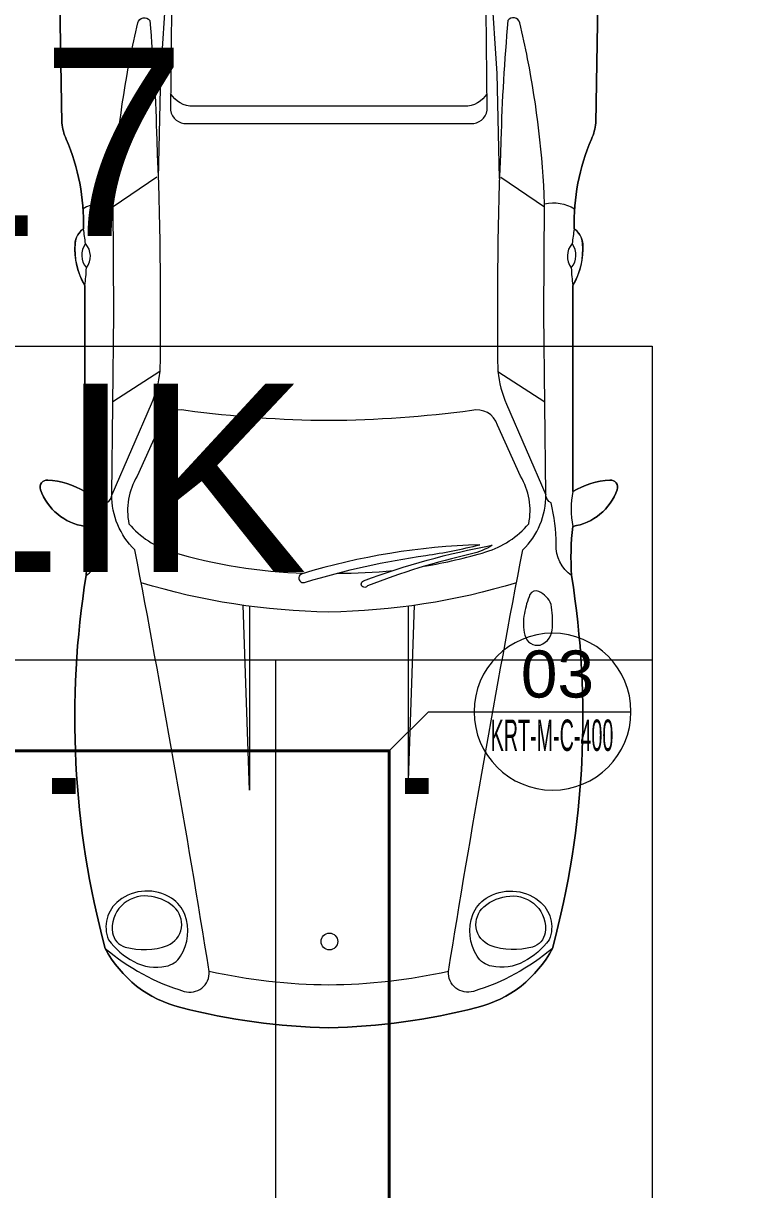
# Model space of a CAD drawing. Extents: x -9059 to 11889, y 0 to 6614.
# Drawn here: x 3131.7 to 3361.2, y 600.2 to 971.7 of the extents above; entities that cross this region are included whole.
import ezdxf
from ezdxf.enums import TextEntityAlignment as Align

# ---------------------------------------------------------------- set-up
doc = ezdxf.new("R2010")
doc.units = 0
doc.header["$LTSCALE"] = 10
doc.header["$MEASUREMENT"] = 0
doc.linetypes.add('DOT2', pattern=[0.125, 0, -0.125])
doc.linetypes.add('HIDDEN2', pattern=[4.7625, 3.175, -1.5875])
doc.layers.get('0').update_dxf_attribs({"color": 9, "lineweight": 9})
for name, color, linetype, lineweight in [('04', 9, 'Continuous', 9), ('20', 9, 'DOT2', 9), ('21', 9, 'Continuous', 9), ('21_mahal200', 9, 'Continuous', 9), ('21_mahal200 @ 20', 9, 'Continuous', 9), ('40A', 9, 'Continuous', 9)]:
    doc.layers.add(name, color=color, linetype=linetype, lineweight=lineweight)
doc.styles.add('Arial', font='arial.ttf', dxfattribs={"height": 2.5})
doc.styles.add('MuuM_TEXT-STANDART', font='ARIALN.TTF')

# ---------------------------------------------------------------- blocks, each defined once
blk = doc.blocks.new('prs-plan')
for points in [[(-465.7, 860), (-1037.3, 850.4, 0.080758), (-1089.2, 837.1, -0.111291), (-1375, 782.2, 0.222022), (-1420.4, 808.8, 0.155977), (-1555, 777.4), (-2211.2, 777.4, 0.115278), (-2175, 895.7, 0.541385), (-2205.8, 918.9, 0.273922), (-2322.5, 777.4, -0.044974), (-2479.4, 773.5, 0.105774), (-3666.8, 712.8, 0.212201), (-3855.6, 472.1, 0.055723), (-3919.9, 0, 0.055723), (-3855.6, -472.1, 0.212201), (-3666.8, -712.8, 0.105774), (-2479.4, -773.5, -0.044974), (-2322.5, -777.4, 0.273922), (-2205.8, -918.9, 0.541385), (-2175, -895.7, 0.115278), (-2211.2, -777.4), (-1555, -777.4, 0.155977), (-1420.4, -808.8, 0.222022), (-1375, -782.2, -0.111291), (-1089.2, -837.1, 0.080758), (-1037.3, -850.4), (-465.7, -860, 0.035069)], [(-465.7, -860), (-1037.3, -850.4, -0.080758), (-1089.2, -837.1, 0.111291), (-1375, -782.2, -0.231444), (-1422.6, -808.9, -0.153464), (-1555, -777.4), (-2211.2, -777.4, -0.115278), (-2175, -895.7, -0.541385), (-2205.8, -918.9, -0.273922), (-2322.5, -777.4, 0.044974), (-2479.4, -773.5, -0.105774), (-3666.8, -712.8, -0.212201), (-3855.6, -472.1, -0.055723), (-3919.9, 0, -0.055723), (-3855.6, 472.1, -0.212201), (-3666.8, 712.8, -0.105774), (-2479.4, 773.5, 0.044974), (-2322.5, 777.4, -0.273922), (-2205.8, 918.9, -0.541385), (-2175, 895.7, -0.115278), (-2211.2, 777.4), (-1555, 777.4, -0.153464), (-1422.6, 808.9, -0.231444), (-1375, 782.2, 0.111291), (-1089.2, 837.1, -0.080758), (-1037.3, 850.4), (-465.7, 860, -0.035069)], [(-1294.7, 687.7, 0.192613), (-1310.8, 783.2, 0.192613)], [(-2479.4, 773.5, 0.242846), (-2379.8, 724, -0.066443), (-2247.2, 708.1, 0.284222), (-2221.7, 691.9, 0.284222)], [(-3666.8, 712.8, 0.101535), (-3803.8, 461.2, 0.52292), (-3740.6, 381, 0.007101), (-2397.4, 617.9, -0.204495), (-2221.7, 691.9), (-1644.4, 685), (-1294.7, 687.7, -0.038718), (-832.6, 633.5, -0.010841), (-718.2, 608.4, -0.648), (-711.3, 570.7, -0.015753), (-1092.1, 548.4, -0.014486), (-1828.8, 538.6, -0.071916), (-1933.3, 566.2), (-2221.7, 691.9)], [(-2449.3, -305.3, 0.031083), (-2403.8, -500.3, 0.14503), (-2314.3, -637.1, 0.190771), (-2162.9, -610.8), (-1999.6, -537.1, 0.400838), (-1953.5, -455.5, -0.031829), (-1985.5, 0, -0.031829), (-1953.5, 455.5, 0.400838), (-1999.6, 537.1), (-2162.9, 610.8, 0.190771), (-2314.3, 637.1, 0.14503), (-2403.8, 500.3, 0.06672), (-2471.2, 77.4)], [(-2502.1, -598, -0.070312), (-2595.3, 0, -0.070312), (-2502.1, 598)], [(-1213.9, -544.2), (-880.1, -536.2), (-607.1, -518.5), (-378.4, -503.6, 0.016855), (-365, 0, 0.016855), (-378.4, 503.6), (-607.1, 518.5), (-880.1, 536.2), (-1213.9, 544.2)], [(-943.1, -504.1, -0.278411), (-984.1, -431.5), (-984.1, 0), (-984.1, 431.5, -0.278411), (-943.1, 504.1)], [(-3740.6, -381, -0.051873), (-3783.8, 0, -0.051873), (-3740.6, 381)], [(-2471.7, -26.7, 0.027717), (-2463, -205, 0.14503)], [(-3666.8, -712.8, -0.101535), (-3803.8, -461.2, -0.52292), (-3740.6, -381, -0.007101), (-2397.4, -617.9, 0.204495), (-2221.7, -691.9), (-1644.4, -685), (-1294.7, -687.7, 0.038718), (-832.6, -633.5, 0.010841), (-718.2, -608.4, 0.648), (-711.3, -570.7, 0.015753), (-1092.1, -548.4, 0.014486), (-1828.8, -538.6, 0.071916), (-1933.3, -566.2), (-2221.7, -691.9)], [(-2479.4, -773.5, -0.242846), (-2379.8, -724, 0.066443), (-2247.2, -708.1, -0.284222), (-2221.7, -691.9, -0.284222)], [(-1294.7, -687.7, -0.192613), (-1310.8, -783.2, -0.192613)]]:
    blk.add_lwpolyline(points, format="xyb")
for points in [[(-3507.2, 501.2, 0.318262), (-3515.1, 669.3, 0.336631), (-3639.6, 702.2, 0.107863), (-3709, 621.4, 0.176217), (-3724, 519.1, 0.204198), (-3691.8, 472.6, 0.234058), (-3559.4, 459, 0.162353)], [(-3534.4, 494.1, 0.163341), (-3500, 577, 0.213722), (-3530.8, 660.7, 0.243766), (-3617.4, 689.3, 0.291481), (-3662.5, 649.3, 0.158425), (-3657.5, 514.1, 0.556548)], [(-1039.1, 0), (-1039.1, -452.2, 0.388823), (-996.4, -504.6), (-570.6, -500.5, 0.078172), (-465.5, -478.7, 0.196108), (-427.3, -443.2, 0.096829), (-398.6, -274.1), (-398.6, 0), (-398.6, 274.1, 0.096829), (-427.3, 443.2, 0.196108), (-465.5, 478.7, 0.078172), (-570.6, 500.5), (-996.4, 504.6, 0.388823), (-1039.1, 452.2)], [(-2381.3, -480.8, 0.066931), (-2473.6, 85.3, 1.115799), (-2499.8, 74, -0.036962), (-2415, -308.7, 0.02456)], [(-2496, -110.5, -0.043566), (-2382.5, -520.7, -0.084927), (-2410, -454.6, 0.037508), (-2512.3, -122.9, -1.353737)], [(-3507.2, -501.2, -0.318262), (-3515.1, -669.3, -0.336631), (-3639.6, -702.2, -0.107863), (-3709, -621.4, -0.176217), (-3724, -519.1, -0.204198), (-3691.8, -472.6, -0.234058), (-3559.4, -459, -0.162353)], [(-3534.4, -494.1, -0.163341), (-3500, -577, -0.213722), (-3530.8, -660.7, -0.243766), (-3617.4, -689.3, -0.291481), (-3662.5, -649.3, -0.158425), (-3657.5, -514.1, -0.556548)], [(-2529.8, -669.1, 0.383263), (-2539.5, -640.8, 0.054412), (-2600, -623.3, 0.109062), (-2669.2, -624.7, 0.400423), (-2700.6, -673.6, 0.320332), (-2644.3, -712.3, 0.05979), (-2570.9, -708.3, 0.197788)]]:
    blk.add_lwpolyline(points, format="xyb", close=True)
for points in [[(-1828.8, 538.6), (-1925.5, 688.4)], [(-1210.5, 548), (-1304.6, 687.6)], [(-2576.9, 252.6), (-3163.2, 252.6), (-2574, 273.4)], [(-2576.9, -252.6), (-3163.2, -252.6), (-2574, -273.4)], [(-1828.8, -538.6), (-1925.5, -688.4)], [(-1210.5, -548), (-1304.6, -687.6)]]:
    blk.add_lwpolyline(points)
blk.add_circle((-3644.9, -1.7), 26.6)
for centre, radius, start, end in [((-1458.7, 725.7), 61.9, 53.34, 130.5245), ((-1479.8, 1336.7), 564.3, 275.8996, 280.6987), ((-2266.9, 1071.9), 299.7, 259.298, 280.702), ((-1479.8, 1336.7), 564.3, 262.3343, 268.0614), ((-1461.9, 820), 60, 231.9068, 311.9577), ((-2266.9, -1071.9), 299.7, 79.298, 100.702), ((-1479.8, -1336.7), 564.3, 91.9386, 97.6657), ((-1461.9, -820), 60, 48.0423, 128.0932), ((-1458.7, -725.7), 61.9, 229.4755, 306.66), ((-1479.8, -1336.7), 564.3, 79.3013, 84.1004)]:
    blk.add_arc(centre, radius, start, end)
blk = doc.blocks.new('0a_roomno2')
blk.add_lwpolyline([(30, -16), (0, -16), (0, 0), (30, 0)], close=True)
for points in [[(0, 0), (30, 0)], [(0, -5), (30, -5)], [(24, -5), (24, -16)]]:
    blk.add_lwpolyline(points)
at = {"layer": '40A'}
blk.add_lwpolyline([(0, 0), (30, 0)], dxfattribs=at)
at = {"style": 'Arial'}
blk.add_attdef('ODANO', (0, 1.505), '', height=3, dxfattribs=at)
blk.add_attdef('MEKANADI', text='', height=3, dxfattribs=at).set_placement((0.525, -4.75), align=Align.BOTTOM_LEFT)
at = {"style": 'MuuM_TEXT-STANDART', "width": 0.6}
for tag, p in [('YER01', (15, -7)), ('TAVAN01', (20.625, -7)), ('DUVAR01', (26.25, -7)), ('YER02', (15, -10.375)), ('TAVAN02', (20.625, -10.375)), ('DUVAR02', (26.25, -10.375)), ('YER03', (15, -13.75)), ('TAVAN03', (20.625, -13.75)), ('DUVAR03', (26.25, -13.75))]:
    blk.add_attdef(tag, text='', height=2.25, dxfattribs=at).set_placement(p, align=Align.MIDDLE_CENTER)
at = {"style": 'MuuM_TEXT-STANDART'}
blk.add_attdef('M2', text='', height=2.25, dxfattribs=at).set_placement((1.323, -7.805), align=Align.MIDDLE_LEFT)
at = {"style": 'MuuM_TEXT-STANDART', "width": 0.6}
blk.add_attdef('TEMIZTAVANYUKSEKLIGI', text='', height=2.25, dxfattribs=at).set_placement((2.7, -13.162), align=Align.MIDDLE_LEFT)
blk = doc.blocks.new('*U882')
at = {"layer": '21_mahal200 @ 20'}
ref = blk.add_blockref('0a_roomno2', (2732.07, 868.92), dxfattribs=dict(at, xscale=20, yscale=20, zscale=20))
ref.add_attrib('ODANO', ' PRS-ZK-17', (2732.07, 904.02), dxfattribs={"layer": '0', "height": 60, "style": 'Arial'})
ref.add_attrib('MEKANADI', 'RÜZGARLIK', dxfattribs={"layer": '0', "height": 60, "style": 'Arial'}).set_placement((2742.57, 778.92), align=Align.BOTTOM_LEFT)
ref.add_attrib('TAVAN01', '-', dxfattribs={"layer": '0', "height": 45, "style": 'MuuM_TEXT-STANDART', "width": 0.6}).set_placement((3144.57, 733.92), align=Align.MIDDLE_CENTER)
ref.add_attrib('DUVAR01', '-', dxfattribs={"layer": '0', "height": 45, "style": 'MuuM_TEXT-STANDART', "width": 0.6}).set_placement((3257.07, 733.92), align=Align.MIDDLE_CENTER)
blk = doc.blocks.new('0_detailbox1')
blk.add_lwpolyline([(10.411, -2.5), (7.911, 0), (-5, 0)])
blk.add_circle((0, 0), 5)
at = {"style": 'Arial'}
blk.add_attdef('DETAYADI', text='', height=3, dxfattribs=at).set_placement((0, 0), align=Align.BOTTOM_CENTER)
blk.add_attdef('PAFTAADI', text='', height=2, dxfattribs=at).set_placement((0, -0.5), align=Align.TOP_CENTER)

msp = doc.modelspace()

# ---------------------------------------------------------------- linework, layer by layer
at = {"layer": '20'}
msp.add_lwpolyline([(3004.54, 348.46), (3004.54, 632.98), (3069.54, 632.99), (3069.6, 418.37, 0.367452), (3919.54, 1316.72), (3919.74, 2309.98), (3984.54, 2309.98), (3984.31, 1314.37, -0.388173), (3004.54, 348.46, -142.730725)], format="xyb", dxfattribs=at)
at = {"layer": '21', "linetype": 'HIDDEN2', "ltscale": 0.1, "const_width": 1}
msp.add_lwpolyline([(2417.66, 739.94), (3248.27, 739.94), (3248.27, 332.7), (2417.66, 332.7)], close=True, dxfattribs=at)

# ---------------------------------------------------------------- block references
at = {"layer": '04', "xscale": 0.1, "yscale": 0.1, "zscale": 0.1, "rotation": 90}
msp.add_blockref('prs-plan', (3229.04, 1043.72), dxfattribs=at)
at = {"layer": '21'}
ref = msp.add_blockref('0_detailbox1', (3300.33, 752.44), dxfattribs=dict(at, xscale=-5, yscale=5, zscale=5))
ref.add_attrib('DETAYADI', '03', dxfattribs={"layer": '0', "height": 15, "style": 'Arial'}).set_placement((3301.89, 752.44), align=Align.BOTTOM_CENTER)
ref.add_attrib('PAFTAADI', 'KRT-M-C-400', dxfattribs={"layer": '0', "height": 10, "style": 'Arial', "width": 0.45}).set_placement((3300.15, 749.94), align=Align.TOP_CENTER)
at = {"layer": '21_mahal200', "color": 6}
msp.add_blockref('*U882', (0, 0), dxfattribs=at)

doc.saveas('drawing.dxf')
